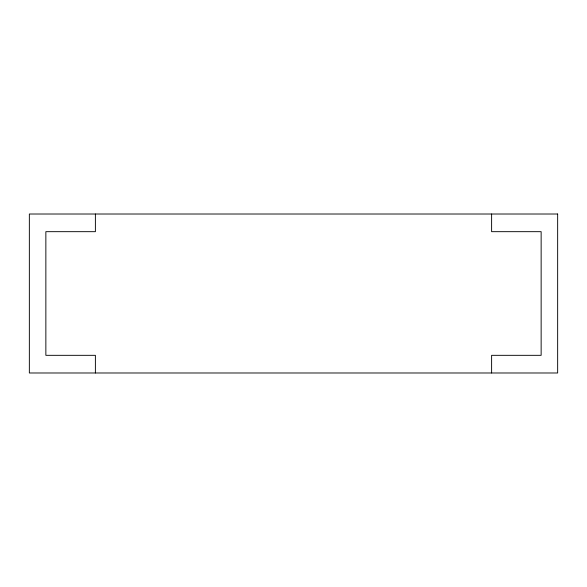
<?xml version="1.0" encoding="UTF-8"?>
<svg xmlns="http://www.w3.org/2000/svg" width="587" height="587" viewBox="0 0 587 587"><rect width="100%" height="100%" fill="white"/><g stroke="black" fill="none" stroke-linecap="round" stroke-linejoin="round"><path stroke-width="0.88" d="M491.613 214.013L491.613 231.674L541.141 231.674L541.141 355.326L491.613 355.326L491.613 372.987M95.388 214.013L95.388 231.674L45.859 231.674L45.859 355.326L95.388 355.326L95.388 372.987M557.65 214.013L29.35 214.013L29.35 372.987L557.65 372.987L557.65 214.013"/></g></svg>
